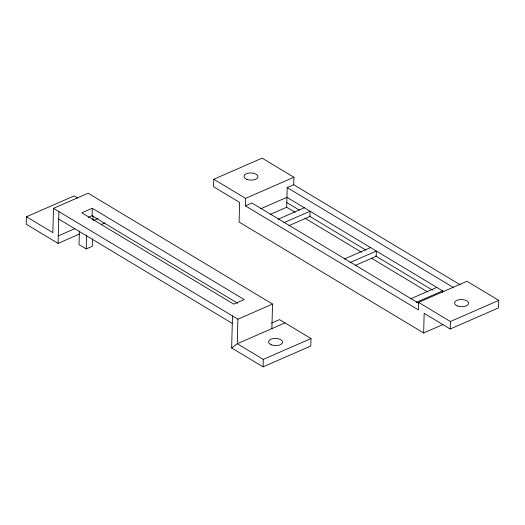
<?xml version="1.0" encoding="UTF-8"?>
<svg xmlns="http://www.w3.org/2000/svg" width="525" height="525" viewBox="0 0 525 525"><rect width="100%" height="100%" fill="white"/><g stroke="black" fill="none" stroke-linecap="round" stroke-linejoin="round"><path stroke-width="0.79" d="M77.615 198.017L74.143 195.93L26.447 216.773L26.25 224.254L58.072 243.383L79.288 234.111M271.891 328.604L272.534 304.06L88.108 193.2L53.478 208.333L52.841 232.641L26.447 216.773M58.072 243.383L58.905 211.595M79.367 231.118L79.019 244.578L86.251 248.929L92.275 246.297L92.466 238.947M86.251 248.929L86.612 235.056M237.681 303.253L92.098 215.742L92.295 208.261L81.841 212.828L233.717 304.126L244.171 299.558L92.295 208.261M92.918 219.968L93.023 215.959M460.432 284.944L293.738 184.741L293.928 177.26L262.106 158.13L213.76 179.268L213.563 186.743L239.603 202.394L239.085 222.029L423.655 332.975L442.995 324.522M271.55 323.118L279.53 319.627L310.99 338.54L310.8 346.021L263.104 366.87L231.643 347.957L232.483 315.932M53.478 208.333L237.904 319.193L237.261 343.737L231.643 347.957M423.655 332.975L424.167 313.346L450.207 328.991L498.553 307.86L498.75 300.379L466.928 281.256L418.583 302.387L418.386 309.868L245.385 205.872L245.582 198.391L213.76 179.268M263.104 366.87L263.301 359.389L237.261 343.737L284.957 322.888M295.089 212.284L286.689 207.231L287.201 187.596L293.738 184.741M442.549 292.373L442.588 290.876L416.312 302.361M450.207 328.991L450.404 321.517L418.583 302.387M88.364 217.376L92.098 215.742M58.268 235.902L74.858 228.651M93.621 220.448L97.978 218.544M101.41 224.438L105.039 222.856M245.582 198.391L293.928 177.26M245.385 205.872L251.921 203.018L418.615 303.22M260.676 208.806L286.945 197.321L443.835 291.631M270.172 214.449L286.689 207.231M278.033 219.24L304.303 207.756M283.815 222.718L310.091 211.234L309.953 216.471L288.934 225.658M344.282 259.061L370.552 247.577M350.063 262.539L376.34 251.055L376.202 256.292L355.182 265.479M237.904 319.193L272.534 304.06M263.301 359.389L310.99 338.54M410.53 298.882L436.8 287.398M450.404 321.517L498.75 300.379M287.201 187.596L453.193 287.378M286.808 202.558L299.414 210.138M309.225 216.031L365.951 250.13M375.762 256.023L432.488 290.128M304.9 218.177L361.627 252.282M371.438 258.175L427.468 291.854M58.708 219.076L232.286 323.413M271.72 344.938A6.982 3.596 1.5 0 0 282.542 342.359A6.982 3.596 1.5 0 0 272.455 338.73A6.982 3.596 1.5 0 0 271.72 344.938M247.104 179.452A6.982 3.596 1.5 0 0 257.919 176.879A6.982 3.596 1.5 0 0 247.833 173.243A6.982 3.596 1.5 0 0 247.104 179.452M457.708 306.049A6.982 3.596 1.5 0 0 468.53 303.476A6.982 3.596 1.5 0 0 458.443 299.841A6.982 3.596 1.5 0 0 457.708 306.049"/></g></svg>
